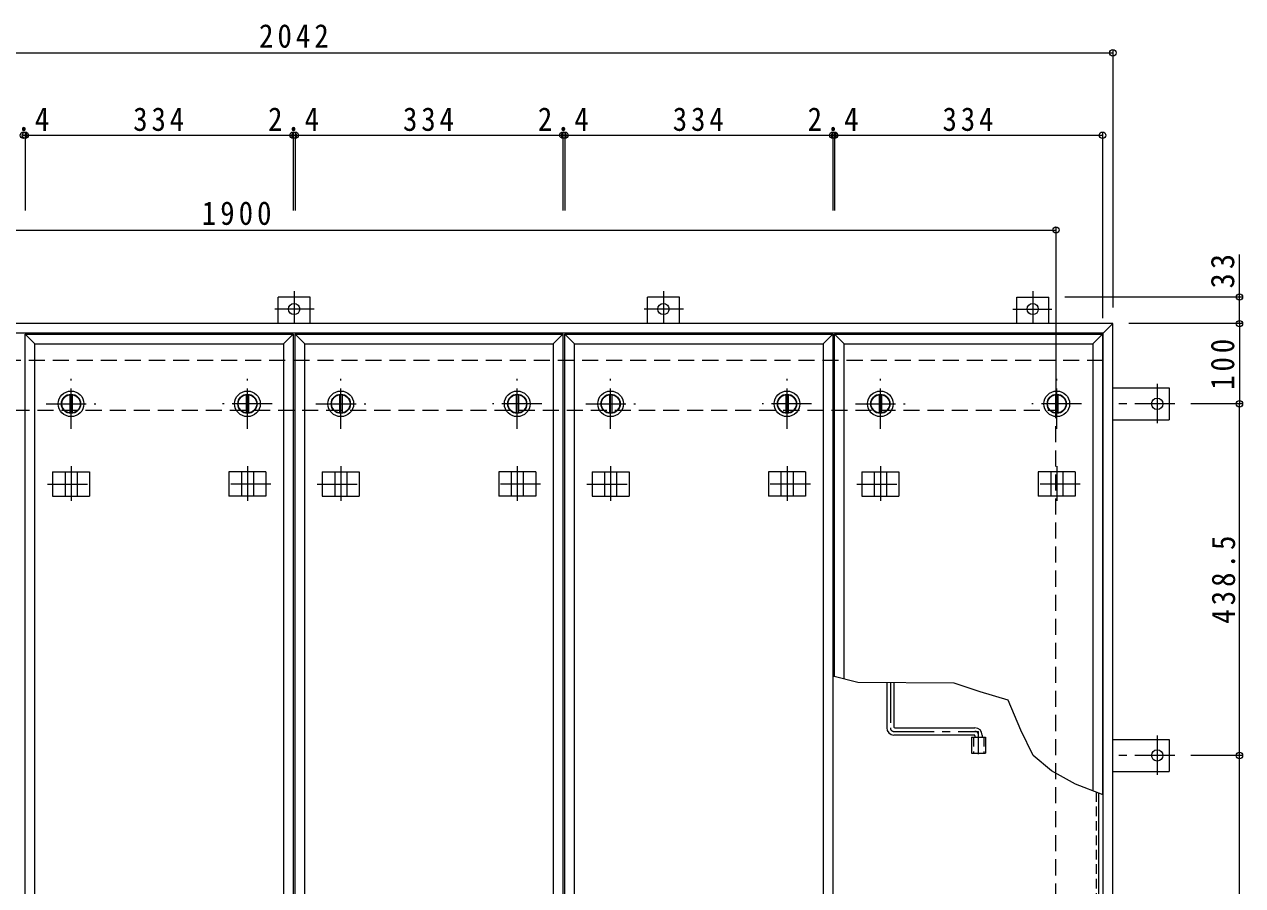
# Model space of a CAD drawing. Units: millimetres at full size, sheet at 1:10. Extents: x -2660 to 2777, y -1962 to 1732.
# Drawn here: x -1641 to -122, y 591 to 1665 of the extents above; entities that cross this region are included whole.
import ezdxf

# ---------------------------------------------------------------- set-up
doc = ezdxf.new("R2010")
doc.units = ezdxf.units.MM
doc.header["$LTSCALE"] = 10
doc.header["$PDMODE"] = 32
doc.header["$PDSIZE"] = 8
for name, pattern in [('CHAIN1', [8, 5, -1, 1, -1]), ('DASHED1', [1.8, 1.2, -0.6]), ('DASHED2', [3, 2, -1])]:
    doc.linetypes.add(name, pattern=pattern)
for name, color, linetype, lineweight in [('0-1_躯体', 2, 'DASHED2', 9), ('0-2_仕上', 3, 'Continuous', 9), ('0-3_建具', 4, 'Continuous', 9), ('0-5_寸法', 7, 'DASHED1', 9), ('0-6_ハッチ', 6, 'Continuous', 9), ('0-A', 3, 'CHAIN1', 9), ('0-C', 2, 'Continuous', 9), ('0-E', 3, 'Continuous', 9), ('0-F', 7, 'Continuous', 9)]:
    doc.layers.add(name, color=color, linetype=linetype, lineweight=lineweight)
doc.styles.add('ＭＳ ゴシック', font='')
doc.styles.get('ＭＳ ゴシック').set_extended_font_data('MS Gothic')

msp = doc.modelspace()

# ---------------------------------------------------------------- linework, layer by layer
at = {"layer": '0-1_躯体'}
for p, q in [((-295.89, 1245.44), (-2313.89, 1245.44)), ((-2254.89, 1183.44), (-354.89, 1183.44)), ((-354.89, -116.56), (-354.89, 1183.44))]:
    msp.add_line(p, q, dxfattribs=at)
at = {"layer": '0-2_仕上'}
for p, q in [((-1628.09, 1266.44), (-1640.09, 1278.44)), ((-1640.09, 1278.44), (-1306.09, 1278.44)), ((-1640.09, -211.56), (-1640.09, 1278.44)), ((-1318.09, 1266.44), (-1306.09, 1278.44)), ((-1306.09, 1278.44), (-1306.09, -211.56)), ((-1291.69, 1266.44), (-1303.69, 1278.44)), ((-1303.69, 1278.44), (-969.69, 1278.44)), ((-1303.69, -211.56), (-1303.69, 1278.44)), ((-981.69, 1266.44), (-969.69, 1278.44)), ((-969.69, 1278.44), (-969.69, -211.56)), ((-955.29, 1266.44), (-967.29, 1278.44)), ((-967.29, 1278.44), (-633.29, 1278.44)), ((-967.29, -211.56), (-967.29, 1278.44)), ((-645.29, 1266.44), (-633.29, 1278.44)), ((-633.29, 1278.44), (-633.29, -211.56)), ((-618.89, 1266.44), (-630.89, 1278.44)), ((-630.89, 1278.44), (-296.89, 1278.44)), ((-630.89, 851.06), (-630.89, 1278.44)), ((-308.89, 1266.44), (-296.89, 1278.44)), ((-296.89, 1278.44), (-296.89, 704.21)), ((-1628.09, 1266.44), (-1318.09, 1266.44)), ((-1628.09, -199.56), (-1628.09, 1266.44)), ((-1318.09, 1266.44), (-1318.09, -199.56)), ((-1291.69, 1266.44), (-981.69, 1266.44)), ((-1291.69, -199.56), (-1291.69, 1266.44)), ((-981.69, 1266.44), (-981.69, -199.56)), ((-955.29, 1266.44), (-645.29, 1266.44)), ((-955.29, -199.56), (-955.29, 1266.44)), ((-645.29, 1266.44), (-645.29, -199.56)), ((-618.89, 1266.44), (-308.89, 1266.44)), ((-618.89, 848.11), (-618.89, 1266.44)), ((-308.89, 1266.44), (-308.89, 708.86)), ((-460.04, 775.94), (-460.04, 755.94)), ((-460.04, 775.94), (-442.74, 775.94)), ((-442.74, 775.94), (-442.74, 755.94)), ((-460.04, 755.94), (-442.74, 755.94))]:
    msp.add_line(p, q, dxfattribs=at)
at = {"layer": '0-2_仕上', "linetype": 'DASHED1'}
for p, q in [((-457.74, 775.94), (-457.74, 755.94)), ((-445.04, 775.94), (-445.04, 755.94))]:
    msp.add_line(p, q, dxfattribs=at)
at = {"layer": '0-3_建具', "color": 2}
for p, q in [((-283.89, 1291.44), (-2325.89, 1291.44)), ((-283.89, 1291.44), (-295.89, 1279.44)), ((-283.89, -224.56), (-283.89, 1291.44)), ((-295.89, 1279.44), (-2313.89, 1279.44)), ((-295.89, -212.56), (-295.89, 1279.44))]:
    msp.add_line(p, q, dxfattribs=at)
at = {"layer": '0-3_建具', "linetype": 'CHAIN1'}
for p, q in [((-1583.09, 1113.56), (-1583.09, 1070.32)), ((-1363.09, 1113.56), (-1363.09, 1070.32)), ((-1246.69, 1113.56), (-1246.69, 1070.32)), ((-1026.69, 1113.56), (-1026.69, 1070.32)), ((-910.29, 1113.56), (-910.29, 1070.32)), ((-690.29, 1113.56), (-690.29, 1070.32)), ((-573.89, 1113.56), (-573.89, 1070.32)), ((-353.89, 1113.56), (-353.89, 1070.32)), ((-1612.5, 1091.44), (-1553.68, 1091.44)), ((-1333.93, 1091.44), (-1392.5, 1091.44)), ((-1276.1, 1091.44), (-1217.28, 1091.44)), ((-997.53, 1091.44), (-1056.1, 1091.44)), ((-939.7, 1091.44), (-880.88, 1091.44)), ((-661.13, 1091.44), (-719.7, 1091.44)), ((-603.3, 1091.44), (-544.48, 1091.44)), ((-324.73, 1091.44), (-383.3, 1091.44))]:
    msp.add_line(p, q, dxfattribs=at)
at = {"layer": '0-3_建具'}
for p, q in [((-1606.18, 1106.44), (-1560.01, 1106.44)), ((-1606.18, 1106.44), (-1606.18, 1076.44)), ((-1590.59, 1106.44), (-1590.59, 1076.44)), ((-1575.59, 1106.44), (-1575.59, 1076.44)), ((-1560.01, 1106.44), (-1560.01, 1076.44)), ((-1340.01, 1106.44), (-1386.18, 1106.44)), ((-1386.18, 1106.44), (-1386.18, 1076.44)), ((-1370.59, 1106.44), (-1370.59, 1076.44)), ((-1355.59, 1106.44), (-1355.59, 1076.44)), ((-1340.01, 1106.44), (-1340.01, 1076.44)), ((-1269.78, 1106.44), (-1223.61, 1106.44)), ((-1269.78, 1106.44), (-1269.78, 1076.44)), ((-1254.19, 1106.44), (-1254.19, 1076.44)), ((-1239.19, 1106.44), (-1239.19, 1076.44)), ((-1223.61, 1106.44), (-1223.61, 1076.44)), ((-1003.61, 1106.44), (-1049.78, 1106.44)), ((-1049.78, 1106.44), (-1049.78, 1076.44)), ((-1034.19, 1106.44), (-1034.19, 1076.44)), ((-1019.19, 1106.44), (-1019.19, 1076.44)), ((-1003.61, 1106.44), (-1003.61, 1076.44)), ((-933.38, 1106.44), (-887.21, 1106.44)), ((-933.38, 1106.44), (-933.38, 1076.44)), ((-917.79, 1106.44), (-917.79, 1076.44)), ((-902.79, 1106.44), (-902.79, 1076.44)), ((-887.21, 1106.44), (-887.21, 1076.44)), ((-667.21, 1106.44), (-713.38, 1106.44)), ((-713.38, 1106.44), (-713.38, 1076.44)), ((-697.79, 1106.44), (-697.79, 1076.44)), ((-682.79, 1106.44), (-682.79, 1076.44)), ((-667.21, 1106.44), (-667.21, 1076.44)), ((-596.98, 1106.44), (-550.81, 1106.44)), ((-596.98, 1106.44), (-596.98, 1076.44)), ((-581.39, 1106.44), (-581.39, 1076.44)), ((-566.39, 1106.44), (-566.39, 1076.44)), ((-550.81, 1106.44), (-550.81, 1076.44)), ((-330.81, 1106.44), (-376.98, 1106.44)), ((-376.98, 1106.44), (-376.98, 1076.44)), ((-361.39, 1106.44), (-361.39, 1076.44)), ((-346.39, 1106.44), (-346.39, 1076.44)), ((-330.81, 1106.44), (-330.81, 1076.44)), ((-1606.18, 1076.44), (-1560.01, 1076.44)), ((-1340.01, 1076.44), (-1386.18, 1076.44)), ((-1269.78, 1076.44), (-1223.61, 1076.44)), ((-1003.61, 1076.44), (-1049.78, 1076.44)), ((-933.38, 1076.44), (-887.21, 1076.44)), ((-667.21, 1076.44), (-713.38, 1076.44)), ((-596.98, 1076.44), (-550.81, 1076.44)), ((-330.81, 1076.44), (-376.98, 1076.44))]:
    msp.add_line(p, q, dxfattribs=at)
at = {"layer": '0-5_寸法', "linetype": 'Continuous'}
msp.add_line((-602.08, 843.98), (-633.29, 851.65), dxfattribs=at)
msp.add_lwpolyline([(-295.89, 703.82), (-330.44, 717.2), (-360.67, 733.62), (-383.24, 752.86), (-398.59, 784.31), (-414.41, 821.77), (-449.37, 832.46), (-481.93, 843.26), (-602.08, 843.98)], dxfattribs=at)
at = {"layer": '0-6_ハッチ'}
for p, q in [((-565.89, 843.76), (-565.89, 787.44)), ((-556.89, 843.71), (-556.89, 788.44)), ((-456.89, 778.44), (-556.89, 778.44)), ((-555.89, 787.44), (-455.89, 787.44)), ((-455.89, 777.44), (-455.89, 775.94)), ((-446.89, 778.44), (-446.89, 775.94))]:
    msp.add_line(p, q, dxfattribs=at)
at = {"layer": '0-6_ハッチ', "linetype": 'CHAIN1'}
for p, q in [((-561.39, 843.74), (-561.39, 787.45)), ((-556.88, 782.94), (-451.39, 782.94)), ((-451.39, 754.56), (-451.39, 782.94))]:
    msp.add_line(p, q, dxfattribs=at)
at = {"layer": '0-6_ハッチ'}
for centre, radius, start, end in [((-556.89, 787.44), 9, 180, 270), ((-555.89, 788.44), 1, 180, 270), ((-456.89, 777.44), 1, 0, 90), ((-455.89, 778.44), 9, 0, 90)]:
    msp.add_arc(centre, radius, start, end, dxfattribs=at)
at = {"layer": '0-6_ハッチ', "linetype": 'CHAIN1'}
for centre, radius, start, end in [((-556.88, 787.45), 4.51, 180, 270), ((-455.89, 778.44), 4.5, 360, 89.70431)]:
    msp.add_arc(centre, radius, start, end, dxfattribs=at)
at = {"layer": '0-A', "linetype": 'DASHED1'}
msp.add_line((-304.59, 707.19), (-304.59, -166.86), dxfattribs=at)
at = {"layer": '0-A', "linetype": 'Continuous'}
msp.add_line((-301.39, -170.06), (-301.39, 705.95), dxfattribs=at)
at = {"layer": '0-C', "linetype": 'CHAIN1'}
for p, q in [((-1583.09, 1160.44), (-1583.09, 1222.44)), ((-1363.09, 1160.44), (-1363.09, 1222.44)), ((-1246.69, 1160.44), (-1246.69, 1222.44)), ((-1026.69, 1160.44), (-1026.69, 1222.44)), ((-910.29, 1160.44), (-910.29, 1222.44)), ((-690.29, 1160.44), (-690.29, 1222.44)), ((-573.89, 1160.44), (-573.89, 1222.44)), ((-353.89, 1160.44), (-353.89, 1222.44)), ((-1614.09, 1191.44), (-1552.09, 1191.44)), ((-1332.34, 1191.44), (-1394.09, 1191.44)), ((-1277.69, 1191.44), (-1215.69, 1191.44)), ((-995.94, 1191.44), (-1057.69, 1191.44)), ((-941.29, 1191.44), (-879.29, 1191.44)), ((-659.54, 1191.44), (-721.29, 1191.44)), ((-604.89, 1191.44), (-542.89, 1191.44)), ((-323.14, 1191.44), (-384.89, 1191.44))]:
    msp.add_line(p, q, dxfattribs=at)
at = {"layer": '0-C'}
for p, q in [((-1584.59, 1202.84), (-1584.59, 1180.04)), ((-1581.59, 1202.84), (-1581.59, 1180.04)), ((-1364.59, 1202.84), (-1364.59, 1180.04)), ((-1361.59, 1202.84), (-1361.59, 1180.04)), ((-1248.19, 1202.84), (-1248.19, 1180.04)), ((-1245.19, 1202.84), (-1245.19, 1180.04)), ((-1028.19, 1202.84), (-1028.19, 1180.04)), ((-1025.19, 1202.84), (-1025.19, 1180.04)), ((-911.79, 1202.84), (-911.79, 1180.04)), ((-908.79, 1202.84), (-908.79, 1180.04)), ((-691.79, 1202.84), (-691.79, 1180.04)), ((-688.79, 1202.84), (-688.79, 1180.04)), ((-575.39, 1202.84), (-575.39, 1180.04)), ((-572.39, 1202.84), (-572.39, 1180.04)), ((-355.39, 1202.84), (-355.39, 1180.04)), ((-352.39, 1202.84), (-352.39, 1180.04))]:
    msp.add_line(p, q, dxfattribs=at)
for centre, radius in [((-1583.09, 1191.44), 16), ((-1583.09, 1191.44), 12), ((-1583.09, 1191.44), 11.5), ((-1363.09, 1191.44), 16), ((-1363.09, 1191.44), 12), ((-1363.09, 1191.44), 11.5), ((-1246.69, 1191.44), 16), ((-1246.69, 1191.44), 12), ((-1246.69, 1191.44), 11.5), ((-1026.69, 1191.44), 16), ((-1026.69, 1191.44), 12), ((-1026.69, 1191.44), 11.5), ((-910.29, 1191.44), 16), ((-910.29, 1191.44), 12), ((-910.29, 1191.44), 11.5), ((-690.29, 1191.44), 16), ((-690.29, 1191.44), 12), ((-690.29, 1191.44), 11.5), ((-573.89, 1191.44), 16), ((-573.89, 1191.44), 12), ((-573.89, 1191.44), 11.5), ((-353.89, 1191.44), 16), ((-353.89, 1191.44), 12), ((-353.89, 1191.44), 11.5)]:
    msp.add_circle(centre, radius, dxfattribs=at)
at = {"layer": '0-E'}
for p, q in [((-1324.89, 1291.44), (-1324.89, 1324.64)), ((-1284.89, 1324.64), (-1324.89, 1324.64)), ((-1284.89, 1291.44), (-1284.89, 1324.64)), ((-864.39, 1291.44), (-864.39, 1324.64)), ((-824.39, 1324.64), (-864.39, 1324.64)), ((-824.39, 1291.44), (-824.39, 1324.64)), ((-403.89, 1324.64), (-363.89, 1324.64)), ((-403.89, 1291.44), (-403.89, 1324.64)), ((-363.89, 1291.44), (-363.89, 1324.64)), ((-283.89, 1211.44), (-213.69, 1211.44)), ((-213.69, 1211.44), (-213.69, 1171.44)), ((-283.89, 1171.44), (-213.69, 1171.44)), ((-283.89, 772.94), (-213.69, 772.94)), ((-213.69, 772.94), (-213.69, 732.94)), ((-283.89, 732.94), (-213.69, 732.94))]:
    msp.add_line(p, q, dxfattribs=at)
at = {"layer": '0-E', "linetype": 'CHAIN1'}
for p, q in [((-1304.89, 1331.8), (-1304.89, 1291.64)), ((-844.39, 1331.8), (-844.39, 1291.64)), ((-383.89, 1331.8), (-383.89, 1291.64)), ((-1280.05, 1309.64), (-1328.94, 1309.64)), ((-819.55, 1309.64), (-868.44, 1309.64)), ((-408.73, 1309.64), (-359.85, 1309.64)), ((-228.69, 1216.28), (-228.69, 1167.39)), ((-206.53, 1191.44), (-283.89, 1191.44)), ((-228.69, 777.78), (-228.69, 728.89)), ((-206.53, 752.94), (-283.89, 752.94))]:
    msp.add_line(p, q, dxfattribs=at)
at = {"layer": '0-E'}
for centre in [(-1304.89, 1309.64), (-844.39, 1309.64), (-383.89, 1309.64), (-228.69, 1191.44), (-228.69, 752.94)]:
    msp.add_circle(centre, 7, dxfattribs=at)
at = {"layer": '0-F'}
for p, q in [((-2325.89, 1629.15), (-283.89, 1629.15)), ((-283.89, 1632.15), (-283.89, 1311.44)), ((-1642.49, 1526.36), (-1640.09, 1526.36)), ((-1640.09, 1529.36), (-1640.09, 1432.63)), ((-1640.09, 1526.36), (-1306.09, 1526.36)), ((-1306.09, 1529.36), (-1306.09, 1432.63)), ((-1306.09, 1526.36), (-1303.69, 1526.36)), ((-1303.69, 1529.36), (-1303.69, 1432.63)), ((-1303.69, 1526.36), (-969.69, 1526.36)), ((-969.69, 1529.36), (-969.69, 1432.63)), ((-969.69, 1526.36), (-967.29, 1526.36)), ((-967.29, 1529.36), (-967.29, 1432.63)), ((-967.29, 1526.36), (-633.29, 1526.36)), ((-633.29, 1529.36), (-633.29, 1432.63)), ((-633.29, 1526.36), (-630.89, 1526.36)), ((-630.89, 1529.36), (-630.89, 1432.63)), ((-630.89, 1526.36), (-296.89, 1526.36)), ((-296.89, 1529.36), (-296.89, 1298.44)), ((-2254.89, 1408.16), (-354.89, 1408.16)), ((-354.89, 1411.16), (-354.89, 1203.44)), ((-126.12, 1324.64), (-126.12, 1377.8)), ((-123.12, 1324.64), (-343.89, 1324.64)), ((-126.12, 1291.44), (-126.12, 1324.64)), ((-123.12, 1291.44), (-263.89, 1291.44)), ((-126.12, 1291.44), (-126.12, 1191.44)), ((-123.12, 1191.44), (-186.53, 1191.44)), ((-126.12, 752.94), (-126.12, 1191.44)), ((-123.12, 752.94), (-186.53, 752.94)), ((-126.12, 313.94), (-126.12, 752.94))]:
    msp.add_line(p, q, dxfattribs=at)
for p in [(-283.89, 1629.15), (-1642.49, 1526.36), (-1640.09, 1526.36), (-1306.09, 1526.36), (-1303.69, 1526.36), (-969.69, 1526.36), (-967.29, 1526.36), (-633.29, 1526.36), (-630.89, 1526.36), (-296.89, 1526.36), (-354.89, 1408.16), (-126.12, 1324.64), (-126.12, 1291.44), (-126.12, 1191.44), (-126.12, 752.94)]:
    msp.add_point(p, dxfattribs=at)

# ---------------------------------------------------------------- texts
at = {"layer": '0-F', "color": 2, "char_height": 29.33, "attachment_point": 7, "style": 'ＭＳ ゴシック'}
for s, insert in [('\\T1.28;\\W0.9;2042', (-1348.64, 1635.15)), ('\\T1.27;\\W0.9;2.4', (-1673.79, 1531.36)), ('\\T1.27;\\W0.9;334', (-1505.59, 1531.36)), ('\\T1.27;\\W0.9;2.4', (-1337.39, 1531.36)), ('\\T1.27;\\W0.9;334', (-1169.19, 1531.36)), ('\\T1.27;\\W0.9;2.4', (-1000.99, 1531.36)), ('\\T1.27;\\W0.9;334', (-832.79, 1531.36)), ('\\T1.27;\\W0.9;2.4', (-664.59, 1531.36)), ('\\T1.27;\\W0.9;334', (-496.39, 1531.36)), ('\\T1.28;\\W0.9;1900', (-1420.05, 1414.16))]:
    msp.add_mtext(s, dxfattribs=dict(at, insert=insert))
at = {"layer": '0-F', "color": 2, "char_height": 29.33, "attachment_point": 7, "rotation": 90, "style": 'ＭＳ ゴシック'}
for s, insert in [('\\T1.27;\\W0.95;33', (-132.12, 1335.3)), ('\\T1.27;\\W0.9;100', (-132.12, 1208.94)), ('\\T1.28;\\W0.9;438.5', (-131.12, 917.19))]:
    msp.add_mtext(s, dxfattribs=dict(at, insert=insert))

doc.saveas('drawing.dxf')
